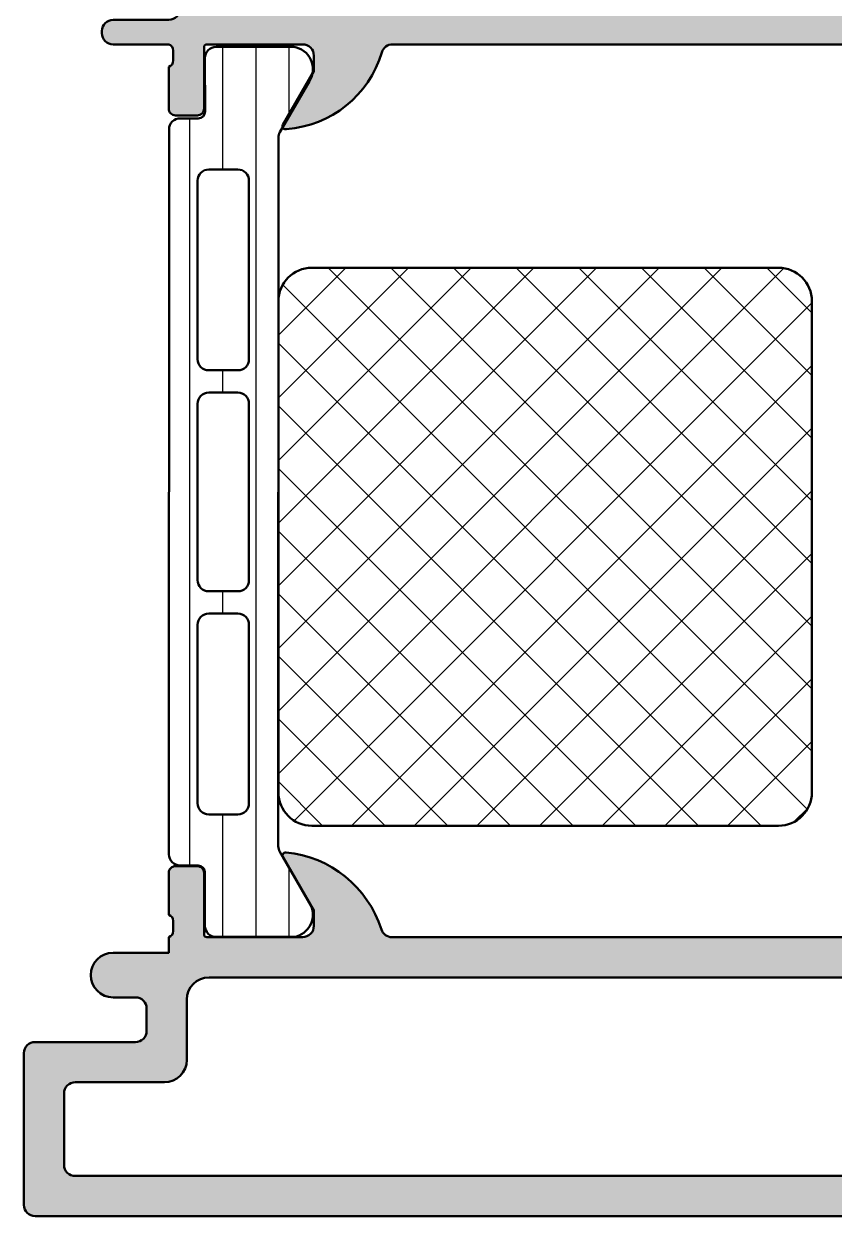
# Model space of a CAD drawing. Extents: x 0 to 75, y 0 to 93.
# Drawn here: x 0 to 36.3, y 0 to 53.4 of the extents above; entities that cross this region are included whole.
import ezdxf

# ---------------------------------------------------------------- set-up
doc = ezdxf.new("R2010")
doc.units = 0
for name, color, linetype, lineweight in [('0S-Alu contour', 7, 'Continuous', 50), ('0S-Alu hatch', 252, 'Continuous', 25), ('0S-Plastic contour', 254, 'Continuous', 50), ('0S-Plastic hatch', 253, 'Continuous', 25), ('0S-PT contour', 91, 'Continuous', 50), ('0S-PT hatch', 103, 'Continuous', 25)]:
    doc.layers.add(name, color=color, linetype=linetype, lineweight=lineweight)

# ---------------------------------------------------------------- blocks, each defined once
blk = doc.blocks.new('430200__979C007E_B01A_449A_A375_0BBC5652DAAC_')
at = {"layer": '0S-Alu hatch'}
h = blk.add_hatch(color=256, dxfattribs=at)
edge = h.paths.add_edge_path()
edge.add_arc((10.99997020338121, 83.99999452250694), 0.500000000000071, 89.99999999999511, 180)
edge.add_line((10.49997020338114, 83.99999452250698), (10.49997020338125, 79.99999689858555))
edge.add_ellipse((9.99997020338128, 79.99999689858556), major_axis=(-0.4999999999999716, 0), ratio=1, start_angle=89.99999999999511, end_angle=180, ccw=False)
edge.add_line((9.999970203381238, 79.4999968985856), (7.499970203379518, 79.49999689858564))
edge.add_arc((7.499970203379689, 78.9999968985856), 0.5000000000000427, 90.00000000001953, 180)
edge.add_line((6.999970203379646, 78.9999968985856), (6.99997020337966, 54.10003776919044))
edge.add_ellipse((6.499970203379575, 54.10003776919059), major_axis=(-0.5000000000000853, 0), ratio=1, start_angle=89.99999999998369, end_angle=180, ccw=False)
edge.add_line((6.499970203379433, 53.6000377691905), (3.999946203141007, 53.6000377691905))
edge.add_arc((3.999946203141007, 53.10003776919058), 0.499999999999929, 90, 180)
edge.add_line((3.499946203141078, 53.10003776919058), (3.499946203141092, 52.99999452250558))
edge.add_arc((3.999946203141007, 52.99999452250554), 0.499999999999929, 180, 269.9999999999968)
edge.add_line((3.999946203140979, 52.49999452250562), (6.492283576885441, 52.49999452250562))
edge.add_ellipse((6.413447130342404, 52.23247393051249), major_axis=(-0.2788950563274324, 0), ratio=1, start_angle=178.8354106259059, end_angle=253.58012358050928, ccw=False)
edge.add_line((6.692284576885451, 52.22680552251414), (6.692284576885455, 51.77321152251412))
edge.add_ellipse((6.413416481242308, 51.76755086303707), major_axis=(-0.2789255417371291, 0), ratio=1, start_angle=106.42459455535189, end_angle=181.1628700728853, ccw=False)
edge.add_line((6.492283576885455, 51.50000752251415), (6.492283576885441, 49.61999652250565))
edge.add_arc((6.792283576885481, 49.61999652250566), 0.3000000000000256, 180, 270.0000000000027)
edge.add_line((6.792283576885495, 49.31999652250564), (7.772257895928234, 49.31999652250562))
edge.add_arc((7.772257895928248, 49.61999652250561), 0.3000000000000043, 269.9999999999973, 360)
edge.add_line((8.072257895928251, 49.61999652250561), (8.072257895928232, 52.37999452250561))
edge.add_ellipse((8.192250266533703, 52.37999452250559), major_axis=(-0.1199923706054733, 0), ratio=1, start_angle=270, end_angle=360, ccw=False)
edge.add_line((8.192250266533703, 52.49998689311107), (12.49227594749093, 52.49998689311109))
edge.add_ellipse((12.49229138458409, 52.00000233038163), major_axis=(-0.4999845629677774, 0), ratio=1, start_angle=179.9991052558096, end_angle=270.0017690151891, ccw=False)
edge.add_line((12.9922759474909, 51.99999452250665), (12.99227594749092, 51.29998994486891))
edge.add_line((12.99227594749092, 51.29998994486891), (11.60403131858468, 48.8954718174275))
edge.add_arc((11.72787726737123, 48.83756328968648), 0.1367158243071119, 154.9399071397933, 284.928266631359)
edge.add_arc((11.41329615687943, 53.51625998439954), 4.823498731231913, 274.1587439554682, 343.4516124387958)
edge.add_ellipse((16.51629309892171, 51.99999452250605), major_axis=(-0.4999999999996334, 0), ratio=1, start_angle=270, end_angle=343.45161243879534, ccw=False)
edge.add_line((16.51629309892171, 52.49999452250567), (46.97895615396928, 52.49999452250571))
edge.add_ellipse((46.97895615396932, 51.99999452250584), major_axis=(-0.4999999999998721, 0), ratio=1, start_angle=195.5026065570997, end_angle=270.0000000000049, ccw=False)
edge.add_arc((51.97793307215786, 53.38657842917775), 4.687714830137119, 195.5026065570952, 266.9579243877493)
edge.add_arc((51.76728355279265, 48.83513971683902), 0.135158616301023, 253.6162103230132, 386.5152777472297)
edge.add_line((51.88822555767927, 48.89547944682195), (50.49998092877302, 51.29999757426335))
edge.add_line((50.49998092877302, 51.29999757426335), (50.49998092877302, 52.00000215190007))
edge.add_ellipse((50.99996549167984, 52.00000995977607), major_axis=(-0.4999845629677895, 0), ratio=1, start_angle=-90.00176901519148, end_angle=0.000894744190475194, ccw=False)
edge.add_line((50.99998092877303, 52.49999452250555), (55.299998772261, 52.50000197854602))
edge.add_ellipse((55.29999898033569, 52.38000197854621), major_axis=(-0.1200000000000002, 0), ratio=1, start_angle=180, end_angle=270.0000993483455, ccw=False)
edge.add_line((55.41999898033569, 52.38000197854621), (55.41999898033569, 49.62000415190008))
edge.add_arc((55.7199989803357, 49.62000415190007), 0.2999999999999971, 180, 270)
edge.add_line((55.7199989803357, 49.32000415190007), (56.69997329937848, 49.32000415190007))
edge.add_arc((56.69997329937847, 49.62000415190008), 0.3000000000000114, 270.0000000000013, 360)
edge.add_line((56.99997329937848, 49.62000415190008), (56.99997329937849, 51.50001515190858))
edge.add_ellipse((57.07884039502166, 51.76755849243154), major_axis=(-0.2789255417371599, 0), ratio=1, start_angle=-1.1628700728862214, end_angle=73.57540544464422, ccw=False)
edge.add_line((56.79997229937849, 51.77321915190859), (56.79997229937849, 52.22681315190858))
edge.add_ellipse((57.07880974592153, 52.23248155990695), major_axis=(-0.2788950563274377, 0), ratio=1, start_angle=-73.58012358050507, end_angle=1.16458937409692, ccw=False)
edge.add_line((56.99997329937848, 52.50000215190008), (56.99997020337954, 53.84999452250581))
edge.add_arc((56.49997020337957, 53.84999452250578), 0.4999999999999716, 0, 90.00000000000325)
edge.add_line((56.49997020337954, 54.34999452250576), (52.49997020337954, 54.34999452250576))
edge.add_ellipse((52.49997020337954, 54.84999452250575), major_axis=(-0.5, 0), ratio=1, start_angle=0, end_angle=90, ccw=False)
edge.add_line((51.99997020337954, 54.84999452250575), (51.99997020337954, 67.49999452250567))
edge.add_ellipse((52.52499715737217, 67.99999452250567), major_axis=(-0.7250195186467593, 0), ratio=1, start_angle=-43.60134995159302, end_angle=43.60134995159302, ccw=False)
edge.add_line((51.99997020337954, 68.49999452250567), (51.99997020337954, 72.49996705668546))
edge.add_ellipse((52.52499715737217, 72.99996705668546), major_axis=(-0.7250195186467593, 0), ratio=1, start_angle=-43.60134995159302, end_angle=43.60134995159302, ccw=False)
edge.add_line((51.99997020337954, 73.49996705668546), (51.99997020337954, 80.19999452250578))
edge.add_line((51.99997020337954, 80.19999452250578), (54.49997020337954, 80.19999452250578))
edge.add_arc((54.4999702033796, 80.69999452250572), 0.4999999999999432, 269.9999999999935, 360)
edge.add_line((54.99997020337954, 80.69999452250572), (54.99997020337954, 80.99999452250562))
edge.add_arc((54.49997020337951, 80.99999452250565), 0.5000000000000285, 0, 89.99999999999675)
edge.add_line((54.49997020337954, 81.49999452250566), (45.49997020337943, 81.49999452250566))
edge.add_ellipse((45.49997020337948, 81.99999452250562), major_axis=(-0.4999999999999432, 0), ratio=1, start_angle=0, end_angle=89.99999999999352, ccw=False)
edge.add_line((44.99997020337954, 81.99999452250562), (44.99997020337954, 89.49999452250567))
edge.add_arc((44.49997020337954, 89.49999452250567), 0.5, 0, 90)
edge.add_line((44.49997020337954, 89.99999452250567), (35.4999492548985, 89.99999452250573))
edge.add_ellipse((35.49994925489844, 90.49999452250579), major_axis=(-0.500000000000057, 0), ratio=1, start_angle=0, end_angle=90.00000000000648, ccw=False)
edge.add_line((34.99994925489839, 90.49999452250579), (34.99994925489838, 92.49999410449628))
edge.add_arc((34.49994925489832, 92.49999410449622), 0.500000000000057, 0, 90.0000000000057)
edge.add_line((34.49994925489827, 92.99999410449627), (26.49997020337944, 92.99999410449627))
edge.add_arc((26.49997020337943, 91.99999410449628), 1, 89.99999999999959, 180)
edge.add_line((25.49997020337943, 91.9999941044963), (25.49997020337943, 84.99999452250692))
edge.add_ellipse((24.99997020337954, 84.99999452250692), major_axis=(-0.4999999999998935, 0), ratio=1, start_angle=90, end_angle=180, ccw=False)
edge.add_line((24.99997020337954, 84.49999452250702), (10.99997020338125, 84.49999452250704))
edge = h.paths.add_edge_path()
edge.add_line((12.79997020338107, 82.69999452250703), (26.29997020337949, 82.69999452250708))
edge.add_arc((26.29997020337949, 83.69999452250707), 1, 270, 360)
edge.add_line((27.29997020337949, 83.69999452250707), (27.2999702033795, 90.69999410449661))
edge.add_ellipse((27.79997020337925, 90.6999941044966), major_axis=(-0.4999999999997442, 0), ratio=1, start_angle=269.9999999999854, end_angle=360, ccw=False)
edge.add_line((27.79997020337937, 91.19999410449633), (32.69994925489831, 91.1999941044962))
edge.add_ellipse((32.69994925489833, 90.69999410449613), major_axis=(-0.5000000000000924, 0), ratio=1, start_angle=180, end_angle=270.00000000000244, ccw=False)
edge.add_line((33.19994925489842, 90.69999410449613), (33.19994925489873, 89.19999452250552))
edge.add_arc((34.19994925489877, 89.1999945225057), 1.000000000000049, 180, 270)
edge.add_line((34.19994925489877, 88.19999452250568), (42.69997020337958, 88.19999452250568))
edge.add_ellipse((42.69997020337961, 87.6999945225057), major_axis=(-0.4999999999999716, 0), ratio=1, start_angle=180, end_angle=270.00000000000324, ccw=False)
edge.add_line((43.19997020337958, 87.6999945225057), (43.19997020337958, 80.79999452250568))
edge.add_arc((44.19997020337958, 80.79999452250568), 1, 180, 270.0000000000004)
edge.add_line((44.19997020337959, 79.79999452250568), (49.79997020337938, 79.79999452250574))
edge.add_ellipse((49.79997020337943, 79.29999452250568), major_axis=(-0.500000000000057, 0), ratio=1, start_angle=180, end_angle=270.0000000000065, ccw=False)
edge.add_line((50.29997020337949, 79.29999452250568), (50.29997020337938, 76.79998653952428))
edge.add_line((50.29997020337938, 76.79998653952428), (49.49997020337942, 75.99998653952478))
edge.add_line((49.49997020337942, 75.99998653952478), (49.49997020337931, 64.999980541162))
edge.add_line((49.49997020337931, 64.999980541162), (50.29997020337938, 64.19998054116245))
edge.add_line((50.29997020337938, 64.19998054116245), (50.29997020337961, 54.74999452250576))
edge.add_ellipse((49.79997020337961, 54.74999452250576), major_axis=(-0.5, 0), ratio=1, start_angle=89.9999999999992, end_angle=180, ccw=False)
edge.add_line((49.7999702033796, 54.24999452250576), (9.299970203379615, 54.24999452250575))
edge.add_ellipse((9.299970203379615, 54.74999452250575), major_axis=(-0.5, 0), ratio=1, start_angle=0, end_angle=90, ccw=False)
edge.add_line((8.799970203379615, 54.74999452250575), (8.799970203379502, 77.19999689858528))
edge.add_ellipse((9.299970203379587, 77.19999689858544), major_axis=(-0.5000000000000853, 0), ratio=1, start_angle=270.00000000001137, end_angle=360, ccw=False)
edge.add_line((9.299970203379488, 77.69999689858552), (11.29997020338139, 77.69999689858552))
edge.add_arc((11.2999702033814, 78.69999689858552), 1, 269.9999999999996, 360)
edge.add_line((12.2999702033814, 78.69999689858551), (12.29997020338118, 82.19999452250696))
edge.add_ellipse((12.79997020338119, 82.19999452250703), major_axis=(-0.5, 0), ratio=1, start_angle=270.00000000001387, end_angle=360, ccw=False)
at = {"layer": '0S-Alu contour', "color": 7}
for points in [[(34.49994925489827, 92.99999410449627), (26.49997020337944, 92.99999410449627)], [(34.99994925489839, 90.49999452250579), (34.99994925489838, 92.49999410449628)], [(25.49997020337943, 91.9999941044963), (25.49997020337943, 84.99999452250692)], [(27.79997020337937, 91.19999410449633), (32.69994925489831, 91.1999941044962)], [(27.29997020337949, 83.69999452250707), (27.2999702033795, 90.69999410449661)], [(33.19994925489842, 90.69999410449613), (33.19994925489873, 89.19999452250552)], [(44.49997020337954, 89.99999452250567), (35.4999492548985, 89.99999452250573)], [(44.99997020337954, 81.99999452250562), (44.99997020337954, 89.49999452250567)], [(34.19994925489877, 88.19999452250568), (42.69997020337958, 88.19999452250568)], [(43.19997020337958, 87.6999945225057), (43.19997020337958, 80.79999452250568)], [(24.99997020337954, 84.49999452250702), (10.99997020338125, 84.49999452250704)], [(10.49997020338114, 83.99999452250698), (10.49997020338125, 79.99999689858555)], [(12.79997020338107, 82.69999452250703), (26.29997020337949, 82.69999452250708)], [(12.2999702033814, 78.69999689858551), (12.29997020338118, 82.19999452250696)], [(54.49997020337954, 81.49999452250566), (45.49997020337943, 81.49999452250566)], [(54.99997020337954, 80.69999452250572), (54.99997020337954, 80.99999452250562)], [(51.99997020337954, 73.49996705668546), (51.99997020337954, 80.19999452250578), (54.49997020337954, 80.19999452250578)], [(44.19997020337959, 79.79999452250568), (49.79997020337938, 79.79999452250574)], [(9.999970203381238, 79.4999968985856), (7.499970203379518, 79.49999689858564)], [(50.29997020337949, 79.29999452250568), (50.29997020337938, 76.79998653952428), (49.49997020337942, 75.99998653952478), (49.49997020337931, 64.999980541162), (50.29997020337938, 64.19998054116245), (50.29997020337961, 54.74999452250576)], [(6.999970203379646, 78.9999968985856), (6.99997020337966, 54.10003776919044)], [(9.299970203379488, 77.69999689858552), (11.29997020338139, 77.69999689858552)], [(8.799970203379615, 54.74999452250575), (8.799970203379502, 77.19999689858528)], [(51.99997020337954, 68.49999452250567), (51.99997020337954, 72.49996705668546)], [(51.99997020337954, 54.84999452250575), (51.99997020337954, 67.49999452250567)], [(49.7999702033796, 54.24999452250576), (9.299970203379615, 54.24999452250575)], [(56.49997020337954, 54.34999452250576), (52.49997020337954, 54.34999452250576)], [(6.499970203379433, 53.6000377691905), (3.999946203141007, 53.6000377691905)], [(56.99997329937848, 52.50000215190008), (56.99997020337954, 53.84999452250581)], [(3.499946203141078, 53.10003776919058), (3.499946203141092, 52.99999452250558)], [(3.999946203140979, 52.49999452250562), (6.492283576885441, 52.49999452250562)], [(8.072257895928251, 49.61999652250561), (8.072257895928232, 52.37999452250561)], [(8.192250266533703, 52.49998689311107), (12.49227594749093, 52.49998689311109)], [(16.51629309892171, 52.49999452250567), (46.97895615396928, 52.49999452250571)], [(50.99998092877303, 52.49999452250555), (55.299998772261, 52.50000197854602)], [(55.41999898033569, 52.38000197854621), (55.41999898033569, 49.62000415190008)], [(6.692284576885451, 52.22680552251414), (6.692284576885455, 51.77321152251412)], [(12.9922759474909, 51.99999452250665), (12.99227594749092, 51.29998994486891), (11.60403131858468, 48.8954718174275)], [(51.88822555767927, 48.89547944682195), (50.49998092877302, 51.29999757426335), (50.49998092877302, 52.00000215190007)], [(56.79997229937849, 51.77321915190859), (56.79997229937849, 52.22681315190858)], [(6.492283576885455, 51.50000752251415), (6.492283576885441, 49.61999652250565)], [(56.99997329937848, 49.62000415190008), (56.99997329937849, 51.50001515190858)], [(6.792283576885495, 49.31999652250564), (7.772257895928234, 49.31999652250562)], [(55.7199989803357, 49.32000415190007), (56.69997329937848, 49.32000415190007)]]:
    blk.add_lwpolyline(points, dxfattribs=at)
for centre, radius, start, end in [((26.49997020337943, 91.99999410449628), 1, 89.99999999999959, 180), ((34.49994925489832, 92.49999410449622), 0.500000000000057, 0, 90.0000000000057), ((44.49997020337954, 89.49999452250567), 0.5, 0, 90), ((34.19994925489877, 89.1999945225057), 1.000000000000049, 180, 270), ((10.99997020338121, 83.99999452250694), 0.500000000000071, 89.99999999999511, 180), ((26.29997020337949, 83.69999452250707), 1, 270, 0), ((54.49997020337951, 80.99999452250565), 0.5000000000000285, 0, 89.99999999999675), ((44.19997020337958, 80.79999452250568), 1, 180, 270.0000000000004), ((54.4999702033796, 80.69999452250572), 0.4999999999999432, 269.9999999999935, 0), ((7.499970203379689, 78.9999968985856), 0.5000000000000427, 90.00000000001953, 180), ((11.2999702033814, 78.69999689858552), 1, 269.9999999999996, 0), ((56.49997020337957, 53.84999452250578), 0.4999999999999716, 0, 90.00000000000325), ((3.999946203141007, 53.10003776919058), 0.499999999999929, 90, 180), ((3.999946203141007, 52.99999452250554), 0.499999999999929, 180, 269.9999999999968), ((11.41329615687943, 53.51625998439954), 4.823498731231913, 274.1587439554682, 343.4516124387958), ((51.97793307215786, 53.38657842917775), 4.687714830137119, 195.5026065570952, 266.9579243877493), ((6.792283576885481, 49.61999652250566), 0.3000000000000256, 180, 270.0000000000027), ((7.772257895928248, 49.61999652250561), 0.3000000000000043, 269.9999999999973, 0), ((55.7199989803357, 49.62000415190007), 0.2999999999999971, 180, 270), ((56.69997329937847, 49.62000415190008), 0.3000000000000114, 270.0000000000013, 0), ((11.72787726737123, 48.83756328968648), 0.1367158243071119, 154.9399071397933, 284.928266631359), ((51.76728355279265, 48.83513971683902), 0.135158616301023, 253.6162103230132, 26.51527774722968)]:
    blk.add_arc(centre, radius, start, end, dxfattribs=at)
at = {"layer": '0S-Alu contour', "color": 7, "extrusion": (0, 0, -1)}
for centre, radius, start, end in [((-27.79997020337925, 90.6999941044966), 0.4999999999997442, 0, 90.00000000001462), ((-32.69994925489833, 90.69999410449613), 0.5000000000000924, 89.99999999999756, 180), ((-35.49994925489844, 90.49999452250579), 0.500000000000057, 269.9999999999935, 0), ((-42.69997020337961, 87.6999945225057), 0.4999999999999716, 89.99999999999675, 180), ((-24.99997020337954, 84.99999452250692), 0.4999999999998935, 180, 270), ((-12.79997020338119, 82.19999452250703), 0.5, 0, 89.99999999998616), ((-45.49997020337948, 81.99999452250562), 0.4999999999999432, 270.0000000000065, 0), ((-9.99997020338128, 79.99999689858556), 0.4999999999999716, 180, 270.0000000000049), ((-49.79997020337943, 79.29999452250568), 0.500000000000057, 89.99999999999349, 180), ((-9.299970203379587, 77.19999689858544), 0.5000000000000853, 0, 89.99999999998862), ((-52.52499715737217, 72.99996705668546), 0.7250195186467593, 316.398650048407, 43.60134995159298), ((-52.52499715737217, 67.99999452250567), 0.7250195186467593, 316.398650048407, 43.60134995159298), ((-9.299970203379615, 54.74999452250575), 0.5, 270, 0), ((-49.79997020337961, 54.74999452250576), 0.5, 180, 270.0000000000008), ((-52.49997020337954, 54.84999452250575), 0.5, 270, 0), ((-6.499970203379575, 54.10003776919059), 0.5000000000000853, 180, 270.0000000000163), ((-6.413447130342404, 52.23247393051249), 0.2788950563274324, 106.4198764194907, 181.1645893740941), ((-8.192250266533703, 52.37999452250559), 0.1199923706054733, 0, 90), ((-12.49229138458409, 52.00000233038163), 0.4999845629677774, 89.99823098481087, 180.0008947441905), ((-16.51629309892171, 51.99999452250605), 0.4999999999996334, 16.54838756120466, 90), ((-46.97895615396932, 51.99999452250584), 0.4999999999998721, 89.99999999999511, 164.4973934429003), ((-50.99996549167984, 52.00000995977607), 0.4999845629677895, 359.9991052558095, 90.00176901519157), ((-55.29999898033569, 52.38000197854621), 0.1200000000000002, 89.99990065165453, 180), ((-57.07880974592153, 52.23248155990695), 0.2788950563274378, 358.8354106259031, 73.58012358050505), ((-6.413416481242308, 51.76755086303707), 0.2789255417371291, 178.8371299271147, 253.5754054446481), ((-57.07884039502166, 51.76755849243154), 0.2789255417371599, 286.4245945553559, 1.162870072886224)]:
    blk.add_arc(centre, radius, start, end, dxfattribs=at)
blk = doc.blocks.new('430210__F0BE45FF_2A28_4E9E_BE11_847EA6BF73C6_')
at = {"layer": '0S-Alu hatch'}
h = blk.add_hatch(color=256, dxfattribs=at)
edge = h.paths.add_edge_path()
edge.add_arc((0.5000187241533496, 0.5000015256760056), 0.50000152567834, 180.0001748298294, 269.9998251709211)
edge.add_line((0.5000171984771669, 0), (74.49999999999994, 0))
edge.add_arc((74.49999999999989, 0.5000000000000498), 0.5000000000000498, 270.0000000000065, 360)
edge.add_line((74.99999999999994, 0.5000000000000498), (75.00000000000006, 4.500003639357033))
edge.add_arc((74.49996948242213, 4.499973121779114), 0.5000305185091918, 0.0034968434056635, 89.99650315717567)
edge.add_line((74.49999999999505, 5.000003639357041), (73.19998168944818, 5.000003639356978))
edge.add_arc((73.19996642949978, 4.500034153617221), 0.4999694859726372, 89.99825123199821, 180.0078688569588)
edge.add_line((72.69999694824226, 4.499965489077006), (72.69999694824259, 4.000003639356862))
edge.add_line((72.69999694824259, 4.000003639356862), (73.69999694824213, 4.000003639357033))
edge.add_line((73.69999694824213, 4.000003639357033), (73.6999969482427, 2.500003639357189))
edge.add_ellipse((72.69996548860193, 2.500035098997963), major_axis=(-1.000031460135605, 0), ratio=1, start_angle=90.00180244786429, end_angle=179.9981975521923, ccw=False)
edge.add_line((72.69999694824145, 1.500003639357196), (68.69999694823179, 1.500003639356989))
edge.add_ellipse((68.69999694824207, 2.500003639386371), major_axis=(-1.000000000029381, 0), ratio=1, start_angle=-0.0004371304394226172, end_angle=89.99999999941048, ccw=False)
edge.add_line((67.69999694824178, 2.500011268751799), (67.69999694824281, 4.000003639356934))
edge.add_line((67.69999694824281, 4.000003639356934), (68.69999694824213, 4.000003639357316))
edge.add_line((68.69999694824213, 4.000003639357316), (68.69999694824213, 4.500003639357316))
edge.add_arc((68.19996643066435, 4.499973121779028), 0.5000305185090497, 0.0034968434056635, 89.99650315719192)
edge.add_line((68.19999694823713, 5.000003639356813), (66.89999389648398, 5.000003639357089))
edge.add_arc((66.9000020584413, 4.499995477399986), 0.5000081620237196, 90.00093527614715, 179.999064723801)
edge.add_line((66.39999389648419, 4.500003639357763), (66.39999389648432, 2.500003639357771))
edge.add_ellipse((65.89996337890571, 2.500034156936038), major_axis=(-0.5000305185098739, 0), ratio=1, start_angle=90.00349684281127, end_angle=179.9965031565945, ccw=False)
edge.add_line((65.89999389647852, 2.00000363935743), (60.50000000000017, 2.000003639357146))
edge.add_ellipse((60.50000816195767, 2.500011801314883), major_axis=(-0.5000081620243533, 0), ratio=1, start_angle=0.0009352761990157887, end_angle=89.99906472383248, ccw=False)
edge.add_line((59.99999999999993, 2.500003639357105), (59.99999999999994, 9.30000669111523))
edge.add_arc((59.50001525855675, 9.300021949438667), 0.4999847416760091, 359.9982514715724, 450.0000000006009)
edge.add_line((59.50001525855151, 9.800006691114676), (57.50000762938967, 9.80000669111463))
edge.add_ellipse((57.49999237130399, 10.29999143284988), major_axis=(-0.4999847419680705, 0), ratio=1, start_angle=0.0008742896432067937, end_angle=90.00174850118287, ccw=False)
edge.add_line((57.00000762939414, 10.29998380346627), (56.9999732993785, 12.50000363935668))
edge.add_ellipse((57.07880974592151, 12.76752423134994), major_axis=(-0.2788950563275627, 0), ratio=1, start_angle=-1.1645893740691236, end_angle=73.58012358052179, ccw=False)
edge.add_line((56.79997229937833, 12.77319263934818), (56.79997229937857, 13.22678663934859))
edge.add_ellipse((57.07884039502153, 13.23244729882557), major_axis=(-0.2789255417369429, 0), ratio=1, start_angle=-73.57540544465832, end_angle=1.1628700728704757, ccw=False)
edge.add_line((56.99997329937848, 13.49999063934833), (56.9999732993786, 15.38000163935656))
edge.add_arc((56.69997329937834, 15.38000163935658), 0.3000000000002529, 0, 89.99999999998506)
edge.add_line((56.69997329937842, 15.68000163935683), (55.71999898033566, 15.68000163935687))
edge.add_arc((55.71999898033562, 15.38000163935684), 0.3000000000000274, 89.99999999999324, 180)
edge.add_line((55.4199989803356, 15.38000163935684), (55.41999898033584, 12.62000363935692))
edge.add_ellipse((55.29999898033605, 12.62000363935687), major_axis=(-0.1199999999997772, 0), ratio=1, start_angle=90, end_angle=180, ccw=False)
edge.add_line((55.29999898033605, 12.5000036393571), (50.99998092877291, 12.50000363935733))
edge.add_ellipse((50.99997060866233, 12.99999331924665), major_axis=(-0.4999896799958245, 0), ratio=1, start_angle=-0.001182622279827683, end_angle=90.00118262197037, ccw=False)
edge.add_line((50.49998092877301, 13.00000363935724), (50.49998092877348, 13.70000058759973))
edge.add_line((50.49998092877348, 13.70000058759973), (51.88822555767949, 16.10452634443516))
edge.add_arc((51.76126084461767, 16.16120783511873), 0.1390425465423611, 335.9423438028415, 455.631682767465)
edge.add_arc((52.23828222420859, 11.32371282553575), 5.000000000000168, 95.63168276745257, 162.2550624251312)
edge.add_ellipse((46.99995719539453, 13.00000363935724), major_axis=(-0.500000000000028, 0), ratio=1, start_angle=89.9999999999992, end_angle=162.2550624251308, ccw=False)
edge.add_line((46.99995719539452, 12.50000363935722), (16.49234549921854, 12.50000363935686))
edge.add_ellipse((16.49234549921852, 13.00000363935687), major_axis=(-0.500000000000016, 0), ratio=1, start_angle=17.744937574865276, end_angle=90.00000000000239, ccw=False)
edge.add_arc((11.25402047040438, 11.32371282553575), 5.000000000000144, 17.74493757486478, 84.36831723254684)
edge.add_arc((11.73104184999558, 16.1612078351186), 0.1390425465424376, 84.36831723263236, 204.0576561971473)
edge.add_line((11.60407713693366, 16.10452634443502), (12.99232176583992, 13.70000058759938))
edge.add_line((12.99232176583992, 13.70000058759938), (12.99232176583978, 13.00000363935707))
edge.add_ellipse((12.49233208595, 12.99999331924691), major_axis=(-0.4999896799962863, 0), ratio=1, start_angle=89.9988173780215, end_angle=180.0011826219717, ccw=False)
edge.add_line((12.49232176583935, 12.50000363935713), (8.192303714277202, 12.50000363935707))
edge.add_ellipse((8.192303714277173, 12.62000363935678), major_axis=(-0.119999999999715, 0), ratio=1, start_angle=0, end_angle=90.00000000001359, ccw=False)
edge.add_line((8.072303714277458, 12.62000363935678), (8.07230371427731, 15.38000163935702))
edge.add_arc((7.77230371427747, 15.38000163935701), 0.2999999999998408, 0, 90.00000000000273)
edge.add_line((7.772303714277455, 15.68000163935685), (6.792329395234943, 15.68000163935679))
edge.add_arc((6.792329395234858, 15.38000163935637), 0.3000000000004146, 89.99999999998371, 180)
edge.add_line((6.492329395234444, 15.38000163935637), (6.492329395234762, 13.49999063934835))
edge.add_ellipse((6.413462299591429, 13.23244729882546), major_axis=(-0.2789255417371496, 0), ratio=1, start_angle=178.8371299270794, end_angle=253.5754054446101, ccw=False)
edge.add_line((6.692330395234594, 13.22678663934823), (6.692330395234591, 12.77319263934839))
edge.add_ellipse((6.413492948691697, 12.7675242313499), major_axis=(-0.2788950563272838, 0), ratio=1, start_angle=106.4198764195121, end_angle=181.1645893741214, ccw=False)
edge.add_line((6.492329395234791, 12.50000363935696), (6.492329395234776, 11.80000305175778))
edge.add_line((6.492329395234776, 11.80000305175778), (4.000017198477294, 11.80000305175778))
edge.add_arc((4.000017198477991, 10.80000247955352), 1.000000572204259, 90.00000000003989, 269.9999344301847)
edge.add_line((4.000016054068169, 9.800001907349921), (5.000017770681921, 9.800000762938822))
edge.add_ellipse((5.000017198477351, 9.30000076293913), major_axis=(-0.5000000000000201, 0), ratio=1, start_angle=180, end_angle=269.9999344301863, ccw=False)
edge.add_line((5.500017198477371, 9.30000076293913), (5.500017198477451, 8.300000190734865))
edge.add_ellipse((5.000018880849538, 8.29999850836277), major_axis=(-0.4999983176307435, 0), ratio=1, start_angle=89.99980721371111, end_angle=180.000192786551, ccw=False)
edge.add_line((5.000017198477451, 7.800000190734858), (0.5000171984771243, 7.800000190734862))
edge.add_arc((0.5000188644719544, 7.299998524740233), 0.500001665997405, 90.00019090830882, 179.9998090904089)
edge.add_line((1.71984773251e-05, 7.300000190746253), (1.71984773374e-05, 0.5000000000000107))
edge = h.paths.add_edge_path()
edge.add_line((2.300016435537884, 6), (6.300016435537884, 6))
edge.add_arc((6.300016435537884, 7), 1, 270, 360)
edge.add_line((7.300016435537884, 7), (7.300016435537887, 9.700000587599355))
edge.add_ellipse((8.300016435537898, 9.700000587599355), major_axis=(-1.00000000000001, 0), ratio=1, start_angle=270.00000000000165, end_angle=360, ccw=False)
edge.add_line((8.30001643553787, 10.70000058759936), (54.70000762939413, 10.70000058759936))
edge.add_ellipse((54.70000762939413, 10.20000058759936), major_axis=(-0.5, 0), ratio=1, start_angle=180, end_angle=270, ccw=False)
edge.add_line((55.20000762939414, 10.20000058759936), (55.20000762939414, 9.000003639357168))
edge.add_arc((56.20000762939414, 9.000003639357168), 1.000000000000007, 180, 269.9999999999984)
edge.add_line((56.20000762939412, 8.000003639357164), (57.70000457854976, 8.000003639357132))
edge.add_ellipse((57.70000457854974, 7.500003639357124), major_axis=(-0.5000000000000071, 0), ratio=1, start_angle=180, end_angle=269.9999999999984, ccw=False)
edge.add_line((58.20000457854975, 7.500003639265829), (58.20000457760031, 2.299999952316287))
edge.add_ellipse((57.7000045776003, 2.299999952316287), major_axis=(-0.5000000000000038, 0), ratio=1, start_angle=90.0000000000008, end_angle=180, ccw=False)
edge.add_line((57.7000045776003, 1.799999952316284), (2.300016435537855, 1.799999952316291))
edge.add_ellipse((2.300015271342516, 2.299998788120909), major_axis=(-0.4999988358059735, 0), ratio=1, start_angle=-0.00013340742549416973, end_angle=90.00013340726957, ccw=False)
edge.add_line((1.800016435537898, 2.299999952316375), (1.800016435537884, 5.500000000002231))
edge.add_ellipse((2.300014992644904, 5.50000144289298), major_axis=(-0.4999985571091017, 0), ratio=1, start_angle=-90.0001653438332, end_angle=0.00016534357740738415, ccw=False)
at = {"layer": '0S-Alu contour', "color": 7}
for points in [[(11.60407713693366, 16.10452634443502), (12.99232176583992, 13.70000058759938), (12.99232176583978, 13.00000363935707)], [(50.49998092877301, 13.00000363935724), (50.49998092877348, 13.70000058759973), (51.88822555767949, 16.10452634443516)], [(7.772303714277455, 15.68000163935685), (6.792329395234943, 15.68000163935679)], [(56.69997329937842, 15.68000163935683), (55.71999898033566, 15.68000163935687)], [(6.492329395234444, 15.38000163935637), (6.492329395234762, 13.49999063934835)], [(8.072303714277458, 12.62000363935678), (8.07230371427731, 15.38000163935702)], [(55.4199989803356, 15.38000163935684), (55.41999898033584, 12.62000363935692)], [(56.99997329937848, 13.49999063934833), (56.9999732993786, 15.38000163935656)], [(6.692330395234594, 13.22678663934823), (6.692330395234591, 12.77319263934839)], [(56.79997229937833, 12.77319263934818), (56.79997229937857, 13.22678663934859)], [(6.492329395234791, 12.50000363935696), (6.492329395234776, 11.80000305175778), (4.000017198477294, 11.80000305175778)], [(12.49232176583935, 12.50000363935713), (8.192303714277202, 12.50000363935707)], [(46.99995719539452, 12.50000363935722), (16.49234549921854, 12.50000363935686)], [(55.29999898033605, 12.5000036393571), (50.99998092877291, 12.50000363935733)], [(57.00000762939414, 10.29998380346627), (56.9999732993785, 12.50000363935668)], [(8.30001643553787, 10.70000058759936), (54.70000762939413, 10.70000058759936)], [(55.20000762939414, 10.20000058759936), (55.20000762939414, 9.000003639357168)], [(4.000016054068169, 9.800001907349921), (5.000017770681921, 9.800000762938822)], [(7.300016435537884, 7), (7.300016435537887, 9.700000587599355)], [(59.50001525855151, 9.800006691114676), (57.50000762938967, 9.80000669111463)], [(5.500017198477371, 9.30000076293913), (5.500017198477451, 8.300000190734865)], [(59.99999999999993, 2.500003639357105), (59.99999999999994, 9.30000669111523)], [(5.000017198477451, 7.800000190734858), (0.5000171984771243, 7.800000190734862)], [(56.20000762939412, 8.000003639357164), (57.70000457854976, 8.000003639357132)], [(58.20000457854975, 7.500003639265829), (58.20000457760031, 2.299999952316287)], [(1.71984773251e-05, 7.300000190746253), (1.71984773374e-05, 0.5000000000000107)], [(2.300016435537884, 6), (6.300016435537884, 6)], [(1.800016435537898, 2.299999952316375), (1.800016435537884, 5.500000000002231)], [(68.19999694823713, 5.000003639356813), (66.89999389648398, 5.000003639357089)], [(74.49999999999505, 5.000003639357041), (73.19998168944818, 5.000003639356978)], [(66.39999389648419, 4.500003639357763), (66.39999389648432, 2.500003639357771)], [(67.69999694824178, 2.500011268751799), (67.69999694824281, 4.000003639356934), (68.69999694824213, 4.000003639357316), (68.69999694824213, 4.500003639357316)], [(72.69999694824226, 4.499965489077006), (72.69999694824259, 4.000003639356862), (73.69999694824213, 4.000003639357033), (73.6999969482427, 2.500003639357189)], [(74.99999999999994, 0.5000000000000498), (75.00000000000006, 4.500003639357033)], [(57.7000045776003, 1.799999952316284), (2.300016435537855, 1.799999952316291)], [(65.89999389647852, 2.00000363935743), (60.50000000000017, 2.000003639357146)], [(72.69999694824145, 1.500003639357196), (68.69999694823179, 1.500003639356989)], [(0.5000171984771669, 0), (74.49999999999994, 0)]]:
    blk.add_lwpolyline(points, dxfattribs=at)
for centre, radius, start, end in [((11.73104184999558, 16.1612078351186), 0.1390425465424376, 84.36831723263236, 204.0576561971473), ((11.25402047040438, 11.32371282553575), 5.000000000000144, 17.74493757486478, 84.36831723254684), ((52.23828222420859, 11.32371282553575), 5.000000000000168, 95.63168276745257, 162.2550624251312), ((51.76126084461767, 16.16120783511873), 0.1390425465423611, 335.9423438028415, 95.63168276746505), ((6.792329395234858, 15.38000163935637), 0.3000000000004146, 89.99999999998371, 180), ((7.77230371427747, 15.38000163935701), 0.2999999999998408, 0, 90.00000000000273), ((55.71999898033562, 15.38000163935684), 0.3000000000000274, 89.99999999999324, 180), ((56.69997329937834, 15.38000163935658), 0.3000000000002529, 0, 89.99999999998506), ((4.000017198477991, 10.80000247955352), 1.000000572204259, 90.00000000003989, 269.9999344301847), ((59.50001525855675, 9.300021949438667), 0.4999847416760091, 359.9982514715724, 90.00000000060092), ((56.20000762939414, 9.000003639357168), 1.000000000000007, 180, 269.9999999999984), ((0.5000188644719544, 7.299998524740233), 0.500001665997405, 90.00019090830882, 179.9998090904089), ((6.300016435537884, 7), 1, 270, 0), ((66.9000020584413, 4.499995477399986), 0.5000081620237196, 90.00093527614715, 179.999064723801), ((68.19996643066435, 4.499973121779028), 0.5000305185090497, 0.0034968434056635, 89.99650315719192), ((73.19996642949978, 4.500034153617221), 0.4999694859726372, 89.99825123199821, 180.0078688569588), ((74.49996948242213, 4.499973121779114), 0.5000305185091918, 0.0034968434056635, 89.99650315717567), ((0.5000187241533496, 0.5000015256760056), 0.50000152567834, 180.0001748298294, 269.9998251709211), ((74.49999999999989, 0.5000000000000498), 0.5000000000000498, 270.0000000000065, 0)]:
    blk.add_arc(centre, radius, start, end, dxfattribs=at)
at = {"layer": '0S-Alu contour', "color": 7, "extrusion": (0, 0, -1)}
for centre, radius, start, end in [((-6.413462299591429, 13.23244729882546), 0.2789255417371496, 106.4245945553899, 181.1628700729206), ((-57.07884039502153, 13.23244729882557), 0.2789255417369429, 358.8371299271295, 73.57540544465841), ((-12.49233208595, 12.99999331924691), 0.4999896799962863, 179.9988173780283, 270.0011826219785), ((-16.49234549921852, 13.00000363935687), 0.500000000000016, 269.9999999999976, 342.2550624251347), ((-46.99995719539453, 13.00000363935724), 0.500000000000028, 197.7449375748693, 270.0000000000008), ((-50.99997060866233, 12.99999331924665), 0.4999896799958245, 269.9988173780296, 0.0011826222798784), ((-6.413492948691697, 12.7675242313499), 0.2788950563272838, 178.8354106258786, 253.5801235804879), ((-8.192303714277173, 12.62000363935678), 0.119999999999715, 269.9999999999864, 0), ((-55.29999898033605, 12.62000363935687), 0.1199999999997772, 180, 270), ((-57.07880974592151, 12.76752423134994), 0.2788950563275627, 286.4198764194783, 1.164589374069069), ((-8.300016435537898, 9.700000587599355), 1.00000000000001, 0, 89.99999999999837), ((-54.70000762939413, 10.20000058759936), 0.5, 90, 180), ((-57.49999237130399, 10.29999143284988), 0.4999847419680705, 269.9982514988171, 359.9991257103568), ((-5.000017198477351, 9.30000076293913), 0.5000000000000201, 90.00006556981376, 180), ((-5.000018880849538, 8.29999850836277), 0.4999983176307435, 179.999807213449, 270.000192786289), ((-57.70000457854974, 7.500003639357124), 0.5000000000000071, 90.0000000000016, 180), ((-2.300014992644904, 5.50000144289298), 0.4999985571091018, 359.9998346564226, 90.00016534383327), ((-2.300015271342516, 2.299998788120909), 0.4999988358059735, 269.9998665927304, 0.0001334074255184), ((-57.7000045776003, 2.299999952316287), 0.5000000000000038, 180, 269.9999999999992), ((-60.50000816195767, 2.500011801314883), 0.5000081620243533, 270.0009352761675, 359.999064723801), ((-65.89996337890571, 2.500034156936038), 0.5000305185098739, 180.0034968434056, 269.9965031571887), ((-68.69999694824207, 2.500003639386371), 1.000000000029381, 270.0000000005895, 0.000437130439352), ((-72.69996548860193, 2.500035098997963), 1.000031460135605, 180.0018024478078, 269.9981975521357)]:
    blk.add_arc(centre, radius, start, end, dxfattribs=at)
blk = doc.blocks.new('430570__56AD6361_9ABE_49FE_ACBF_A295D1EBEDEF_')
at = {"layer": '0S-PT hatch'}
h = blk.add_hatch(dxfattribs=at)
h.set_pattern_fill('ANSI37', color=256, scale=0.625, angle=90, style=0)
h.set_pattern_definition([(135, (0, 0), (-1.403165018917055, -1.403165018917055), []), (225, (0, 0), (1.403165018917055, -1.403165018917055), [])])
edge = h.paths.add_edge_path()
edge.add_line((33.80238632050502, 42.49000363935698), (12.90235389557826, 42.49000363935697))
edge.add_arc((12.90235545690417, 40.99000207803155), 1.500001561326231, 90.00005963819488, 179.9999403579371)
edge.add_line((11.40235389557875, 40.99000363945873), (11.40235389557875, 18.99000363935697))
edge.add_arc((12.90235441297709, 18.99000415675532), 1.50000051739843, 180.0000197662889, 269.9999802368266)
edge.add_line((12.90235389557825, 17.49000363935698), (33.80238632050502, 17.49000363935697))
edge.add_arc((33.80238364527068, 18.99000631459131), 1.500002675236727, 270.0001021862424, 359.999897814315)
edge.add_line((35.30238632050502, 18.99000363937157), (35.30238632050502, 40.99000363935696))
edge.add_arc((33.80238260106287, 40.98999991991482), 1.500003719446766, 0.0001420731681082, 89.9998579281272)
at = {"layer": '0S-PT contour', "color": 7}
for points in [[(33.80238632050502, 42.49000363935698), (12.90235389557826, 42.49000363935697)], [(11.40235389557875, 40.99000363945873), (11.40235389557875, 18.99000363935697)], [(35.30238632050502, 18.99000363937157), (35.30238632050502, 40.99000363935696)], [(12.90235389557825, 17.49000363935698), (33.80238632050502, 17.49000363935697)]]:
    blk.add_lwpolyline(points, dxfattribs=at)
for centre, radius, start, end in [((12.90235545690417, 40.99000207803155), 1.500001561326231, 90.00005963819488, 179.9999403579371), ((33.80238260106287, 40.98999991991482), 1.500003719446766, 0.0001420731681082, 89.9998579281272), ((12.90235441297709, 18.99000415675532), 1.50000051739843, 180.0000197662889, 269.9999802368266), ((33.80238364527068, 18.99000631459131), 1.500002675236727, 270.0001021862424, 359.999897814315)]:
    blk.add_arc(centre, radius, start, end, dxfattribs=at)
blk = doc.blocks.new('284487__22A66FA7_9799_4903_999B_895C8EF69D12___E2738ADB_E8B6_4E9D_8B37_C6619115A525_')
at = {"layer": '0S-Plastic hatch'}
h = blk.add_hatch(dxfattribs=at)
h.set_pattern_fill('ANSI31', color=256, scale=0.4680000000000001, angle=45, style=0)
h.set_pattern_definition([(90, (0, 0), (-1.4859, 0), [])])
edge = h.paths.add_edge_path()
edge.add_line((7.004614066441774, 49.18629975452884), (7.814945399775126, 49.18629975452885))
edge.add_arc((7.814945399775126, 49.48629975452885), 0.29999999999999, 270, 360)
edge.add_line((8.114945399775117, 49.48629975452885), (8.114613449378083, 51.88629813746517))
edge.add_ellipse((8.614609426816685, 51.88630077709025), major_axis=(-0.4999959774455691, 0), ratio=1, start_angle=-90.00030248118668, end_angle=0.0003024817733034979, ccw=False)
edge.add_line((8.614612066441765, 52.38629675452886), (12.09115356454129, 52.38629675452884))
edge.add_ellipse((11.9488429155499, 51.39647867980601), major_axis=(-0.9999960709244643, 0), ratio=1, start_angle=147.2729839001573, end_angle=261.81839194809845, ccw=False)
edge.add_line((12.79009556454122, 50.85584375452883), (11.47162585005463, 48.57218690777864))
edge.add_arc((11.90463856678525, 48.32218693347896), 0.500000000000271, 150.0000034006563, 179.9999400896623)
edge.add_line((11.40463856678525, 48.32218745629528), (11.40006922437126, 16.5741129376382))
edge.add_arc((11.90006922437132, 16.57411346040671), 0.5000000000003303, 180.0000598981694, 209.9999965993228)
edge.add_line((11.46705650764056, 16.32411348610715), (12.7855262221272, 14.04045663935697))
edge.add_ellipse((11.94427357313585, 13.49982171407982), major_axis=(-0.9999960709244806, 0), ratio=1, start_angle=98.18160805190018, end_angle=212.7270160998407, ccw=False)
edge.add_line((12.08658422212721, 12.51000363935696), (8.610042724027693, 12.51000363935695))
edge.add_ellipse((8.610040084402627, 13.00999961679554), major_axis=(-0.4999959774455531, 0), ratio=1, start_angle=-0.0003024817733034979, end_angle=90.00030248118509, ccw=False)
edge.add_line((8.110044106964041, 13.01000225642574), (8.110376057361066, 15.41000063935695))
edge.add_arc((7.810376057361054, 15.41000063935695), 0.3000000000000114, 0, 90)
edge.add_line((7.810376057361054, 15.71000063935696), (7.000044724027731, 15.71000063935697))
edge.add_ellipse((7.000042045118533, 16.20999796044777), major_axis=(-0.4999973210979755, 0), ratio=1, start_angle=-0.00030698238492732344, end_angle=90.00030698202619, ccw=False)
edge.add_line((6.500044724027734, 16.2100006393601), (6.504614066441774, 48.68629975452885))
edge.add_ellipse((7.004611387532577, 48.68630243343805), major_axis=(-0.499997321097979, 0), ratio=1, start_angle=-90.00030698202607, end_angle=0.00030698238492732344, ccw=False)
edge = h.paths.add_edge_path()
edge.add_arc((9.585666007721512, 38.3968748673213), 0.4999963606565677, 269.999582957409, 360.0004170428646)
edge.add_line((10.08566236836483, 38.39687850667797), (10.08566236836483, 46.39686019578187))
edge.add_arc((9.585647109575802, 46.39686019578708), 0.5000152587890341, 0, 90)
edge.add_line((9.585647109575802, 46.89687545457611), (8.285636428423402, 46.8968754545761))
edge.add_arc((8.285636428423402, 46.39689071336519), 0.4999847412109091, 90, 180)
edge.add_line((7.785651687212492, 46.39689071335999), (7.785651687212492, 38.39687850849097))
edge.add_arc((8.285651689300138, 38.39687850849097), 0.5000000020876457, 180, 270.0018991026162)
edge.add_line((8.285668262096946, 37.89687850667798), (9.585662368364837, 37.89687850667798))
edge = h.paths.add_edge_path()
edge.add_arc((9.585666007711055, 18.49687791943362), 0.4999963606566175, 269.9995829574155, 360.0004170428646)
edge.add_line((10.08566236835443, 18.49688155879025), (10.08566236835443, 26.49687850667796))
edge.add_arc((9.585666007711168, 26.49688214603473), 0.4999963606565109, 359.9995829571354, 450.0004170425943)
edge.add_line((9.585662368354463, 26.99687850667799), (8.285668262041725, 26.99687850667798))
edge.add_arc((8.285651689359412, 26.49687850479532), 0.5000000021573149, 89.9981009105044, 180)
edge.add_line((7.78565168720209, 26.49687850667278), (7.78565168720209, 18.49688156060323))
edge.add_arc((8.285651689289722, 18.49688156060323), 0.5000000020876314, 180, 270.0018991026179)
edge.add_line((8.285668262086546, 17.99688155879025), (9.585662368354434, 17.99688155879025))
edge = h.paths.add_edge_path()
edge.add_arc((9.585662368364822, 28.49687850667799), 0.5000000000000107, 270.0000000011936, 360)
edge.add_line((10.08566236836483, 28.49687850667279), (10.08566236836483, 36.39687850667279))
edge.add_arc((9.585662368364837, 36.396878506678), 0.5, 0, 90)
edge.add_line((9.585662368364837, 36.89687850667798), (8.285651687212493, 36.89687850667798))
edge.add_arc((8.285651687212493, 36.39687850667798), 0.5, 90, 180)
edge.add_line((7.785651687212492, 36.39687850667278), (7.785651687212492, 28.49687850667797))
edge.add_arc((8.285651687212493, 28.49687850667797), 0.5, 180, 270.000000001192)
edge.add_line((8.285651687222895, 27.99687850667798), (9.585662368375239, 27.99687850667798))
at = {"layer": '0S-Alu contour', "color": 7}
for points in [[(9.585647109575802, 46.89687545457611), (8.285636428423402, 46.8968754545761)], [(7.785651687212492, 46.39689071335999), (7.785651687212492, 38.39687850849097)], [(10.08566236836483, 38.39687850667797), (10.08566236836483, 46.39686019578187)], [(8.285668262096946, 37.89687850667798), (9.585662368364837, 37.89687850667798)], [(9.585662368364837, 36.89687850667798), (8.285651687212493, 36.89687850667798)], [(7.785651687212492, 36.39687850667278), (7.785651687212492, 28.49687850667797)], [(10.08566236836483, 28.49687850667279), (10.08566236836483, 36.39687850667279)], [(8.285651687222895, 27.99687850667798), (9.585662368375239, 27.99687850667798)], [(9.585662368354463, 26.99687850667799), (8.285668262041725, 26.99687850667798)], [(7.78565168720209, 26.49687850667278), (7.78565168720209, 18.49688156060323)], [(10.08566236835443, 18.49688155879025), (10.08566236835443, 26.49687850667796)], [(8.285668262086546, 17.99688155879025), (9.585662368354434, 17.99688155879025)]]:
    blk.add_lwpolyline(points, dxfattribs=at)
for centre, radius, start, end in [((8.285636428423402, 46.39689071336519), 0.4999847412109091, 90, 180), ((9.585647109575802, 46.39686019578708), 0.5000152587890341, 0, 90), ((8.285651689300138, 38.39687850849097), 0.5000000020876457, 180, 270.0018991026162), ((9.585666007721512, 38.3968748673213), 0.4999963606565677, 269.999582957409, 0.0004170428646345), ((8.285651687212493, 36.39687850667798), 0.5, 90, 180), ((9.585662368364837, 36.396878506678), 0.5, 0, 90), ((8.285651687212493, 28.49687850667797), 0.5, 180, 270.000000001192), ((9.585662368364822, 28.49687850667799), 0.5000000000000107, 270.0000000011936, 0), ((8.285651689359412, 26.49687850479532), 0.5000000021573149, 89.9981009105044, 180), ((9.585666007711168, 26.49688214603473), 0.4999963606565109, 359.9995829571354, 90.0004170425943), ((8.285651689289722, 18.49688156060323), 0.5000000020876314, 180, 270.0018991026179), ((9.585666007711055, 18.49687791943362), 0.4999963606566175, 269.9995829574155, 0.0004170428646345)]:
    blk.add_arc(centre, radius, start, end, dxfattribs=at)
at = {"layer": '0S-Plastic contour', "color": 7}
for points in [[(8.614612066441765, 52.38629675452886), (12.09115356454129, 52.38629675452884)], [(8.114945399775117, 49.48629975452885), (8.114613449378083, 51.88629813746517)], [(12.79009556454122, 50.85584375452883), (11.47162585005463, 48.57218690777864)], [(7.004614066441774, 49.18629975452884), (7.814945399775126, 49.18629975452885)], [(6.500044724027734, 16.2100006393601), (6.504614066441774, 48.68629975452885)], [(11.40463856678525, 48.32218745629528), (11.40006922437126, 16.5741129376382)], [(11.46705650764056, 16.32411348610715), (12.7855262221272, 14.04045663935697)], [(7.810376057361054, 15.71000063935696), (7.000044724027731, 15.71000063935697)], [(8.110044106964041, 13.01000225642574), (8.110376057361066, 15.41000063935695)], [(12.08658422212721, 12.51000363935696), (8.610042724027693, 12.51000363935695)]]:
    blk.add_lwpolyline(points, dxfattribs=at)
at = {"layer": '0S-Plastic contour', "color": 7, "extrusion": (0, 0, -1)}
for centre, radius, start, end in [((-8.614609426816685, 51.88630077709025), 0.4999959774455691, 359.9996975182267, 90.00030248118671), ((-11.9488429155499, 51.39647867980601), 0.9999960709244643, 98.18160805190158, 212.7270160998427), ((-7.004611387532577, 48.68630243343805), 0.499997321097979, 359.9996930176151, 90.00030698202619), ((-7.000042045118533, 16.20999796044777), 0.4999973210979755, 269.9996930179738, 0.0003069823849455), ((-11.94427357313585, 13.49982171407982), 0.9999960709244806, 147.2729839001593, 261.8183919480998), ((-8.610040084402627, 13.00999961679554), 0.4999959774455531, 269.9996975188149, 0.0003024817733149)]:
    blk.add_arc(centre, radius, start, end, dxfattribs=at)
at = {"layer": '0S-Plastic contour', "color": 7}
for centre, radius, start, end in [((7.814945399775126, 49.48629975452885), 0.29999999999999, 270, 0), ((11.90463856678525, 48.32218693347896), 0.500000000000271, 150.0000034006563, 179.9999400896623), ((11.90006922437132, 16.57411346040671), 0.5000000000003303, 180.0000598981694, 209.9999965993228), ((7.810376057361054, 15.41000063935695), 0.3000000000000114, 0, 90)]:
    blk.add_arc(centre, radius, start, end, dxfattribs=at)
blk = doc.blocks.new('430570__98E09106_B254_42C1_9941_0F0283A326DA_')
at = {"layer": '0S-Alu contour', "color": 7}
for name in ['430200__979C007E_B01A_449A_A375_0BBC5652DAAC_', '430210__F0BE45FF_2A28_4E9E_BE11_847EA6BF73C6_']:
    blk.add_blockref(name, (0, 0), dxfattribs=at)
at = {"layer": '0S-Plastic contour', "color": 7}
blk.add_blockref('284487__22A66FA7_9799_4903_999B_895C8EF69D12___E2738ADB_E8B6_4E9D_8B37_C6619115A525_', (0, 0), dxfattribs=at)
at = {"layer": '0S-PT contour', "color": 7}
blk.add_blockref('430570__56AD6361_9ABE_49FE_ACBF_A295D1EBEDEF_', (0, 0), dxfattribs=at)

msp = doc.modelspace()

# ---------------------------------------------------------------- block references
at = {"layer": '0S-Alu contour', "color": 7}
msp.add_blockref('430570__98E09106_B254_42C1_9941_0F0283A326DA_', (0, 0), dxfattribs=at)

doc.saveas('drawing.dxf')
